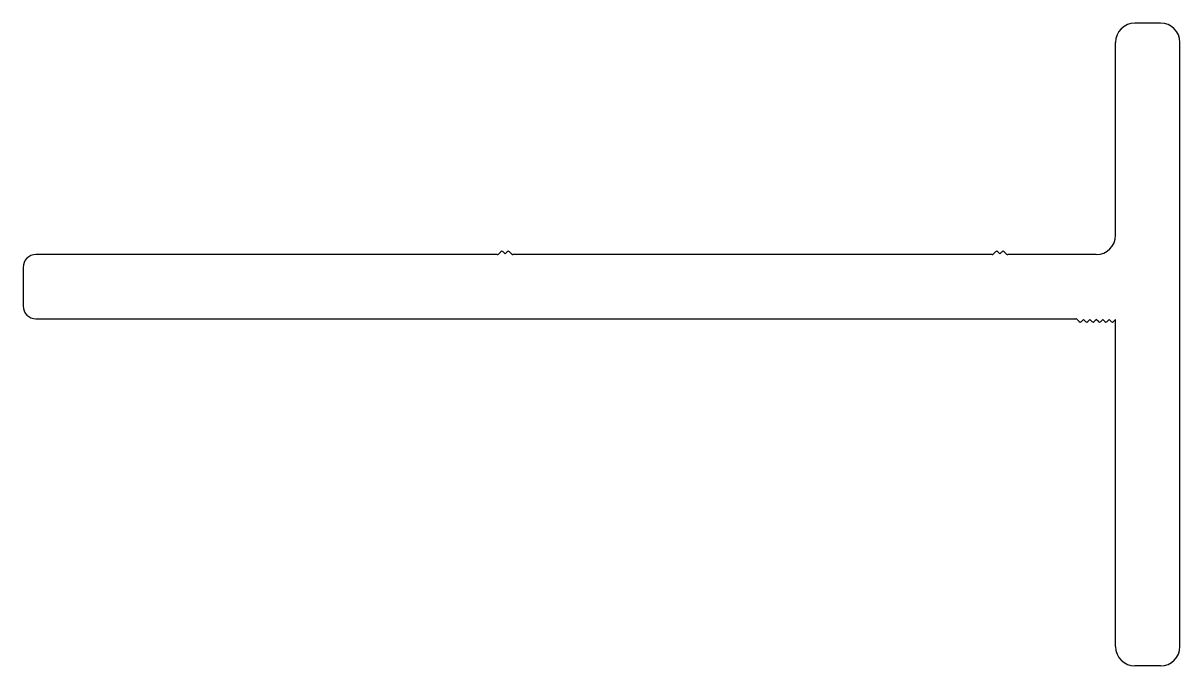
# Model space of a CAD drawing. Extents: x 2382 to 2562, y 1557 to 1657.
import ezdxf

# ---------------------------------------------------------------- set-up
doc = ezdxf.new("R2010")
doc.units = 0
doc.layers.get('0').update_dxf_attribs({"linetype": 'CONTINUOUS'})

msp = doc.modelspace()

# ---------------------------------------------------------------- linework, layer by layer
for p, q in [((2559.38, 1657.38), (2555.38, 1657.38)), ((2552.38, 1624.38), (2552.38, 1654.38)), ((2562.38, 1560.38), (2562.38, 1654.38)), ((2456.7, 1621.81), (2456.35, 1621.45)), ((2457.06, 1621.81), (2457.38, 1621.48)), ((2457.7, 1621.81), (2457.38, 1621.48)), ((2458.06, 1621.81), (2458.41, 1621.45)), ((2533.7, 1621.81), (2533.35, 1621.45)), ((2534.06, 1621.81), (2534.38, 1621.48)), ((2534.7, 1621.81), (2534.38, 1621.48)), ((2535.06, 1621.81), (2535.41, 1621.45)), ((2456.17, 1621.38), (2384.38, 1621.38)), ((2533.17, 1621.38), (2458.59, 1621.38)), ((2549.38, 1621.38), (2535.59, 1621.38)), ((2382.38, 1619.38), (2382.38, 1613.38)), ((2384.38, 1611.38), (2546.17, 1611.38)), ((2546.7, 1610.95), (2546.35, 1611.31)), ((2547.38, 1611.28), (2547.06, 1610.95)), ((2547.7, 1610.95), (2547.38, 1611.28)), ((2548.38, 1611.28), (2548.06, 1610.95)), ((2548.7, 1610.95), (2548.38, 1611.28)), ((2549.38, 1611.28), (2549.06, 1610.95)), ((2549.7, 1610.95), (2549.38, 1611.28)), ((2550.38, 1611.28), (2550.06, 1610.95)), ((2550.7, 1610.95), (2550.38, 1611.28)), ((2551.38, 1611.28), (2551.06, 1610.95)), ((2551.7, 1610.95), (2551.38, 1611.28)), ((2552.38, 1611.28), (2552.06, 1610.95)), ((2552.38, 1560.38), (2552.38, 1611.28)), ((2559.38, 1557.38), (2555.38, 1557.38))]:
    msp.add_line(p, q)
for centre, radius, start, end in [((2555.38, 1654.38), 3, 90, 180), ((2559.38, 1654.38), 3, 0, 90), ((2549.38, 1624.38), 3, 270, 360), ((2456.88, 1621.63), 0.25, 45, 135), ((2457.88, 1621.63), 0.25, 45, 135), ((2533.88, 1621.63), 0.25, 45, 135), ((2534.88, 1621.63), 0.25, 45, 135), ((2384.38, 1619.38), 2, 90, 180), ((2456.17, 1621.63), 0.25, 270, 315), ((2458.59, 1621.63), 0.25, 225, 270), ((2533.17, 1621.63), 0.25, 270, 315), ((2535.59, 1621.63), 0.25, 225, 270), ((2384.38, 1613.38), 2, 180, 270), ((2546.17, 1611.13), 0.25, 45, 90), ((2546.88, 1611.13), 0.25, 225, 315), ((2547.88, 1611.13), 0.25, 225, 315), ((2548.88, 1611.13), 0.25, 225, 315), ((2549.88, 1611.13), 0.25, 225, 315), ((2550.88, 1611.13), 0.25, 225, 315), ((2551.88, 1611.13), 0.25, 225, 315), ((2555.38, 1560.38), 3, 180, 270), ((2559.38, 1560.38), 3, 270, 0)]:
    msp.add_arc(centre, radius, start, end)

doc.saveas('drawing.dxf')
